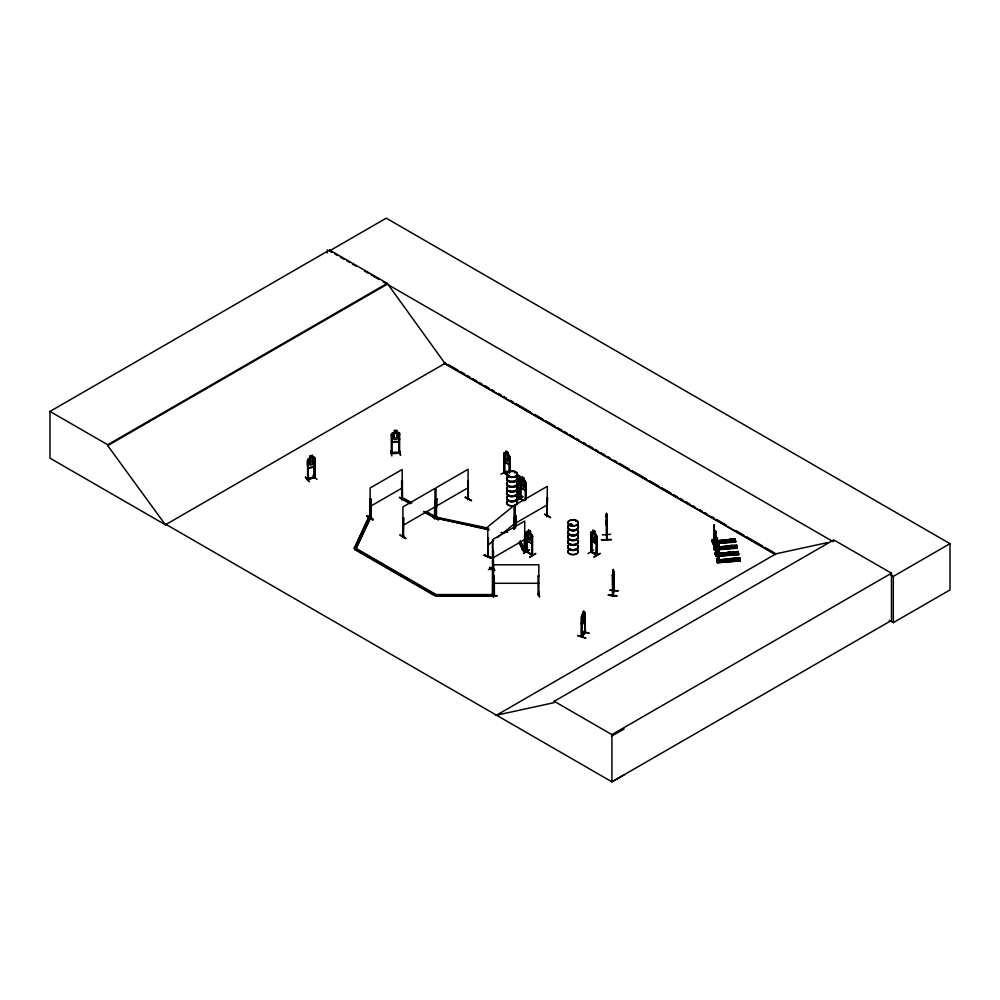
<?xml version="1.0" encoding="UTF-8"?>
<svg xmlns="http://www.w3.org/2000/svg" width="1000" height="1000" viewBox="0 0 1000 1000"><rect width="100%" height="100%" fill="white"/><g stroke="black" fill="none" stroke-linecap="round" stroke-linejoin="round"><path stroke-width="1.5" d="M582.013 635.75L581.3 635.975M714.538 533.612L714.163 524.925L714.275 542.2L713.775 540L714.45 542.188M715.85 531.875L715.438 531.1L715.775 548.35L715.312 546.087L715.55 546.712M715.775 535.788L715.95 548.337L715.487 546.475M717.312 537.725L717.337 554.75C716.25 551.812 716.65 549.25 717.038 540.6M718.65 543.95L718.838 560.962L718.438 548.625M718.838 545.913L719.013 560.95C717.913 556.725 716.388 560.025 717.425 559.462M712.9 540.7L713.388 540.075M715.788 549.012L737.062 547.288L737.225 548.225L714.412 550.037L714.312 546.188L714.912 546.462M715.263 546.312L715.375 534.812M712.6 540.65L712.588 540.725M712.9 543.638L712.825 540.025L712.862 540.712M713.863 540.062L713.938 524.95M713.55 540.562L712.9 540.3M715.238 534.425L715.525 531.163M715.55 534.163L715.612 531.075M715.575 553L715.875 552.575M716.75 542.425L716.95 537.812M717.125 559L717.425 562.388L740.212 560.538M718.25 547.987L718.825 543.938M718.425 559.312L718.45 544.288M314.163 459L314.337 477.688L314.163 459L314.85 458.8L314.812 477.287L307.362 479.475L308.2 478.812M314.4 477.65L314.088 476.825L314.925 476.6M613.562 579.775C615.25 566.538 610.487 597.1 613.562 579.738M606.4 523.65L606.875 527.45L607.05 525.662M608.375 595.2L616.725 596.15M608.387 594.9L616.788 595.6M616.725 596.2L608.375 595.237M715.075 546.3L714.513 546.65M606.25 534.688L606.925 539.538M606.675 535.138L606.812 514.938L606.987 539.562M606.888 539.087L607.275 520.988M716.875 553.125L716.975 543.138M717.475 545.95L717.188 537.987M612.587 583.513L612.362 575.65L613.475 570.6L613.513 591.15M606.825 523.05L606.712 524.062L606.362 519.95M612.863 573.288L612.775 571L612.45 595.575L612.863 594.438M584.663 621.388C586.888 613.175 581.912 629.8 581.3 622.987M716.8 552.85L717.513 554.738L717.412 546.175M713.888 528.038L714 540.275M577.612 635.638C590.262 639.212 587.337 638.875 577.625 635.325M607.312 539.438L606.475 513.337L606.663 515.837M492.912 550.9L492.837 569.875C491.087 568.575 494.6 569.225 492.638 569.312M492.413 595.6L492.5 539.75M508.638 476.15L509.125 475.513L509.875 476.1M509.538 476.225L509.263 475.562M515.175 472.275L514.65 472.775L515.112 472.262M514.925 472.512L514.612 472.575M570.65 524.725L569.75 524.412L571.038 524.587M575.763 521.15L576.4 521.525L575.975 520.975M576.538 521.337L575.8 521.337M484.113 555.438C491.55 555.45 495.737 561.575 484.387 555.225M484.35 554.9L491.3 557.7M613.188 569.412L613.387 571.775M612.987 572.112L613.1 570.95M612.863 576.613L612.788 595.588L614.075 590.8L612.587 594.55M614 572.3L613.913 591.225M618.088 590.988L609.675 590.237L618.075 590.712M612.788 578.312L613.175 572.575L612.812 595.5M612.463 595.525L613.862 590.8M613.7 590.775L613.675 590.112M715.475 534.188L715.475 537.463M366.8 516.287C369.562 514.212 379.65 525.312 366.8 516.287L372.85 519.712M367.075 516.087L373.125 519.525M405.637 538.675C402.312 536.725 393.913 531.413 405.962 538.112M439.087 518.987L438.775 519.562L433.938 516.788M494.225 570.6L489.688 567.288L494.562 570.025M315 463.675L314.163 466.112C306.675 472.062 306.337 463.088 308.4 458.688L310.138 458.237L308.975 459.412L308.975 463.663L310.225 465.112L312.55 464.438L313.788 462.262L313.788 458.013L312.55 457.612L312.587 455.188L310.1 455.913L310.1 458.188M505.988 451.238L505.988 453.512L503.875 453.113L504.487 461.838L509.113 464.5L509.8 462.537M509.113 464.5L509.862 462.6M526.475 538.212L527.075 540.825L531.775 543.462L532.45 541.587M525.25 490.35L525.925 488.387L525.312 490.312L520.588 487.7L525.262 490.213M596.213 543.513L596.9 541.638L596.15 543.55L591.475 540.913L590.862 538.3M308.2 479.487L308.263 460.938L307.438 460.988L308.263 460.938M315.062 476.75L314.262 477.013M305.425 477.362L309.363 481.763L305.45 477.038M394.162 432.725L391.4 433.775L392.25 442.075L398.738 441.525L399.675 439.188M582.55 614.637L581.875 616.112L581.987 636.462L581.337 635.988M725.113 540.725C729.287 539.575 723.75 542.938 725.85 540.2M727.85 547.375L726.6 546.675M726.538 547.15L727.837 546.375L728.062 547.5M728.175 553.5C731.25 553.325 728.863 554.8 728.162 553.088M729.8 560.025L729.675 559.288M731.488 559.562C730.225 561.8 728.763 557.775 731.287 559.35M506.9 471.012L500.95 474.188M523.488 553.475L529.513 549.725L523.538 553.188M517.013 500.363L522.975 496.875M587.925 553.625L593.612 550.025M581.613 636.3L585.112 632.2M584.738 632.15L585.375 631.788L585.112 632.388M585.112 632.875L585.075 613.925L585.337 632.562L581.613 636.838L581.688 635.65M370.588 557.35L354.312 548.05L368.963 516.462L370.712 516.712M354.312 548.625L368.325 518.413M492.663 594.55L436.012 594.55L355.9 548.3L354.738 549.55L355.9 548.875L370.925 517.025M355.9 548.875L370.712 517.388M390.562 450.763L391.85 455.962M517.7 496.775L518.387 497.137M518.325 497.1L517.712 496.95M518.325 485.438L518.312 497.812L518.538 486.863M520 488.013L519.925 498.8L524.138 500.688M520.825 498.363L520.2 497.962M591.688 551.55L590.862 551.35L591.538 551.737M592.913 532.625L591.925 532.812L591.925 537.062L592.913 539.45L594.775 540.5L595.775 539.237L595.775 534.987L594.775 533.675L596.9 535.525L596.912 555.475L590.85 552.05L590.862 532.2L592.85 532.513M591.475 533.875L590.925 533.562L591.675 533.75L591.688 552.225M596.337 555.175L596.512 536.5L597.112 555.35L591.225 551.962M504.738 472.463L503.862 472.975L504.625 472.4M493.363 591.812L493.363 597.013M493.4 597L493.4 591.775M526.425 551.925L527.325 552.137L527.25 538.25M530.475 533.538L532.45 535.475L532.45 555.375L531.788 555.05L532.562 554.487M531.763 555.013L532.05 542.562M527.2 531.712L526.538 532.175L526.712 551.812L532.663 555.25L532.263 554.663M712.25 541.213L712.3 539.837L714.663 539.837L712.3 539.837M735.225 540.125L712.312 541.462M735.05 545.625L713.737 547.35L713.8 545.975L716.15 545.975L713.8 545.975M713.737 547.35L736.562 545.337L736.712 546.263M726.05 546.838L713.888 547.663M718.863 549.188L737.15 547.762L714.388 549.775L713.8 547.188L713.938 548.125L726.087 547.137M717.663 552.2L715.35 552.388L715.3 553.75L738.125 551.512L735.812 551.938M738.15 552.163L715.45 554.062M739.788 558.888L739.638 557.95L716.812 559.963L716.862 558.6L719.225 558.6L716.862 558.6M738.238 558.713L716.988 560.7M717.275 558.362L717.3 561.875L740.125 559.913L740.288 560.837L717.5 562.7L740.288 560.837M735.138 539.763L735.062 538.962L732.75 539.388M735.562 541.15L735.725 542.087L712.925 543.888L712.775 543L735.562 541.15L712.775 543.162L712.35 540.988M713.8 541.087L735.062 539.2L712.275 541.05L712.85 543.625L735.662 541.388L715.85 543.175M736.525 545.45L734.25 545.525M736.637 545.9L713.9 547.825M737.025 547.45L718.775 548.85M737.175 547.888L736.562 545.1M738.188 552.312L715.45 554.225M738.275 552.675L715.487 554.487L738.288 552.688L738.125 551.75L715.337 553.6L715.95 556.025L738.737 554.338L736.4 554.362L735.812 551.7M740.125 559.913L740.25 560.538L717.412 562.312M401.763 499.038L402.425 498.65L401.613 498.812M403.237 536.112L403.65 517.975L402.912 518.175L403.65 517.975M436.788 498.85L436.037 499.05L436.788 498.85L436.375 516.987M467.688 498.837L468.35 498.45L467.475 498.725M468.137 498.338L467.738 499.525L468.075 480.55L467.688 499.513L468.35 499.125M493.5 568.438L492.638 568.638L493.512 568.562M712.387 540.288L712.712 539.612L712.575 540.513M715.438 552.837C716.562 551.65 715.312 555.037 715.763 554.175M488.888 529.9L435.938 518.062L436.5 517.163L487.938 528.1M435.938 518.638L436.575 498.725M399.663 452.912C394.712 453.95 389.637 453.6 392.075 452.887M399.625 452.275L398.688 452.137L399.625 452.062M396.925 432.5L399.675 433.062L399.575 452.912L398.688 452.812L399.625 452.738M488.188 555.513L487.975 556.013M581.875 620.363L582.513 621.462L583.675 620.125L584.3 617.587L583.675 613.3L584.637 612.312M581.688 617.825L581.6 636.8M581.65 631.05L589.075 633.425M493.5 593.812L494.4 594.7L494.3 576.025L493.537 576.025L494.3 576.025M538.025 594.05L538.938 594.025L538.175 593.8M538.088 576.025L538.85 576.2L538.088 576.025L538.088 594.75L538.913 594.5L538 594.7L538.938 594.7L538.763 593.8M433.038 515.538L439.1 519.362L434.025 516.475M728.35 547.075L726.538 546.95M731.425 559.7L729.987 559.925M391.287 452.962C409.625 453.162 390.062 450.875 392.188 453.537M370.138 517.688L370.112 488L402.15 469.5L402.425 499.387L402.425 498.65M370.825 517.6L370.863 499.038L370.112 499.237L370.863 499.038M402.362 480.863L401.763 499.712L401.613 481.05L402.362 480.863L402.362 499.425L401.55 499.588L401.65 498.825M402.938 536.625L402.912 506.925L434.95 488.425L435.163 518.362L434.95 499.675L434.35 518.525L435.238 518.288L434.35 518.525M424.025 511.35L434.712 517.525L436.85 516.838M424.025 511.938L434.712 518.1L436.863 517.337M467.475 499.4L468.137 499.012L468.075 469.3L436.037 487.8L435.975 517.587L426.538 511.45M468.338 499.2L468.288 480.662M547.375 515.363L546.8 516.337M546.987 516.512L547.312 497.575L546.712 516.425L547.587 516.163M492.738 569.225L493.45 569.1L493.45 550.575M524.412 550.538L525.025 550.188L524.15 550.45M524.237 551.038L525.037 550.887L524.75 532.275L524.15 551.125L524.812 550.737M581.562 636.35L585.075 632.188M488.225 537.688L488.025 556.688L488.475 537.788M513.663 529L514.1 516.75L514.338 528.737M513.9 529.087L514.338 516.85M487.788 545.312L493.762 540.462M497.35 537.562L514.1 524.012M547.525 515.588L546.775 515.638M569.8 524.575L570.487 524.475M570.6 524.925L570.025 525.175M585.075 632.863L585.05 612.575M528.513 530.125L528.513 532.55L528.438 530.163L530.475 531.263L531.337 539.188L530.35 540.438L528.513 539.375L527.525 536.987L527.525 532.737L528.513 532.4L527.163 531.625L526.475 532.112L526.538 551.987M520.037 478.95L522.025 479.263L521.038 479.613M520.037 479.05L520.7 478.587L525.262 481.188M494.275 594.712L493.45 594.525L494.375 594.725M538.025 594.725L538.175 594.05M591.487 531.737L596.175 534.388L596.775 541.625M594.775 542.775L594.913 531.312L592.913 530.35M591.475 540.913L590.925 538.263M726.725 546.737L728.413 546.987M728.288 553.15L729.975 553.4M729.8 559.362L730.662 559.15M405.675 500.788L399.637 497.35M370.112 517.737L370.925 517.513L370.312 517.9L370.325 499.363M434.613 517.975L435.238 517.612L434.613 518.65L435.163 499.787M432.425 516.275L438.137 519.538M465.225 497.35L471.6 500.6L465.55 497.15M403.713 535.763L403.162 536.125M402.912 536.675L403.738 536.475M403.65 536.475L403.1 536.838L403.113 518.288M522.025 476.987L522.025 479.412L522.025 476.987L524.012 478.113L524.875 481.788L524.875 486.037L523.875 487.3L522.025 486.238M524.012 478.113L523.875 480.475L525.925 482.362L526.138 498.975M525.925 482.362L525.925 499.1M525.375 483.375L526.138 483.562L525.375 483.375L525.375 500.325M518.288 497.775L517.987 485.012M516.7 498.413L521.512 495.675M517.038 498.988L521.812 496.175L521.475 495.613M520.612 498.675L524.35 500.562M520.538 498.488L520.612 499.15L520.763 488.2M515.812 515.763L515.812 526.163M546.925 516.55L547.525 497.7M544.788 514.188L550.5 517.438M546.775 516.388L547.525 516.2M525.025 550.862L524.35 551.25L524.963 532.388M521.888 549.075L527.938 552.137M597.05 536.812L596.3 536.625M596.237 554.612C601.1 555.475 582.638 547.913 596.75 554.75M596.237 555.087L596.512 536.5M594.075 557.087L600.087 553.663M600.037 553.337L594.038 556.788M166.15 524.462L165.5 524.85L50 458.162L50 411.438L329.55 250.037L387.262 283.35L444.975 363.4L775.4 554.175M329.55 250.037L329.55 250.9L386.238 218.175L950 543.663L950 589.913L893.312 622.638L889.262 620.288M50 411.438L107.713 444.75L387.262 283.35M624.15 774.85L611.912 781.825L166.075 524.425L165.413 524.8L107.713 445.613L387.262 284.212M165.413 524.8L445.625 363.025M370.112 506.5L402.15 488M409.338 503.45L402.663 499.025L403.837 498.35L411.85 502.975M402.663 499.6L403.837 498.925L410.513 502.775M504.125 454.312L504.175 472.788M507.887 452.262L508.738 460.188L507.762 461.438L505.913 460.375L504.938 457.987L504.938 453.738L505.913 453.55L505.913 451.125L507.887 452.262L507.887 454.538L509.1 455.312L504.513 452.663L503.95 453.175L503.913 473.013L508.025 475.312M503.875 459.212L504.55 461.8L509.188 464.462M509.8 456.512L509.1 455.312M509.25 472.938L509.462 457.4L510 471.587M510 457.713L509.25 457.525M402.912 525.438L434.95 506.938M436.037 506.3L468.075 487.8M517.725 477.325L517.85 475.125M516.362 485.712L521.05 488.35L521.663 480.35L519.625 478.5L519.763 476.15L520.675 484.038L519.7 485.288L517.85 484.225L516.875 481.838L516.875 477.587L517.85 477.4M521.038 479.162L516.375 476.55L517.788 477.438L517.788 475.012L519.763 476.15M515.275 523.337L547.312 504.837M527.163 531.625L532.388 535.513L532.362 555.375L526.763 551.788M526.712 533.312L527.25 552.125M492.7 558.038L524.75 539.538M531.838 536.525L532.6 536.712L531.838 536.525L531.838 555.087M527.075 540.825L531.775 543.462M354.738 548.975L434.85 595.225L436.012 594.55L436.012 596.075L492.663 596.075L492.788 576.712M354.738 549.55L434.85 595.8L436.012 595.125L492.663 595.125M526.75 551.138L526.925 552.25M531.775 554.5L527.112 551.8L532.45 554.7M529.875 557.188C536.275 553.587 539.388 551.038 529.637 557.038M495.85 715.575L776.062 553.787L827.688 542.562M496.5 715.188L554.212 702.638L554.212 701.3L833.763 539.9L891.475 573.212L891.475 620.425L611.912 781.825L611.912 734.613L891.475 573.212M833.763 541.237L833.112 541.625L383.237 281.887M890.638 574.837L893.312 576.388L950 543.663M611.912 735.962L624.15 728.988M488.113 556.625L488.025 538.15M308.225 479.5L308.125 460.788M370.525 517.425L368.963 516.462M370.45 517.863L370.363 517.188M436.287 517.663L436.25 499.162M403.45 517.863L403.512 536.325M547.188 516.075L547.312 486.337L515.275 504.837L515.275 527.962M524.7 550.775L524.75 521.038L492.7 539.538L492.8 569.975M716.862 540.612L716.938 538.088M370.562 517.438L370.65 498.925M314.3 459.15L314.85 458.8M313.062 475.163L316.988 479.425M307.362 478.837L314.088 477.038M312.638 457.512L315.125 457.6L314.95 477.525L307.538 479.675L307.675 478.963M308.438 458.725L314.237 457.05M307.65 461.925L315.138 459.762M509.263 476.362L508.413 476.3M570.087 524.312L569.525 524.95M314.088 476.85L308.012 478.587L308.2 479.263M524.4 550.575L523 550.763L519.338 542.863M712.95 540.5L713.85 540.562M517.925 496.625L518.2 497.775M520.15 498.65L520.212 487.887M591.075 551.237L591.475 552.375M596.45 554.3L596.825 555.475M307.613 479.65L307.613 459.725M519.338 542.288L523 550.188L524.6 549.938L524.412 551.213M538.825 594.712L538.85 564.788L493.537 564.788L493.625 594.75C492.05 593.375 495.875 594.312 493.475 594.05M399.35 497.45L405.387 500.863M465.275 497.25L471.325 500.7M432.15 516.375L438.2 519.825M544.513 514.288L550.55 517.7M392.287 432.887L398.713 432.35M391.3 434.938L392.1 435.05L391.3 434.938L391.375 453.625M398.775 434.312L399.575 434.412L398.775 434.312L398.913 453.025L398.825 452.35M392.25 442.075L398.738 441.525M399.025 450.4L400.325 455.188M715.95 533.275L715.713 532.238M724.538 540.05L726.85 539.625L727.438 542.05M728.9 539.462C730.987 545.65 726.6 537.438 731.213 539.275L731.8 541.938L731.213 539.275M712.35 541.6L733.675 539.95M733.713 540.25L712.438 541.975L712.275 541.05M712.85 542.075C718.875 541.225 709.775 544.225 712.712 539.612M712.825 543.462L735.688 541.788M714 547.788L714 545.763L714.3 546.65M713.875 546.425L714.05 546.587M726.025 546.188L728.337 545.763L728.925 548.188M730.4 545.6C732.487 551.788 728.088 543.575 732.712 545.413L733.3 548.075L732.712 545.413M729.038 546.512L735.163 546.1M729.112 546.85L735.2 546.4M714.338 548.225L716.7 548.225L714.175 548.525L714.2 545.75M717.712 552.388L715.35 552.388M727.588 552.362L729.9 552.175C732.862 556.087 726.087 555.487 727.588 552.6M731.95 552.013C734.038 558.2 729.65 549.987 734.262 551.825L734.862 554.487L734.262 551.825M715.95 554.825L718.263 554.637L718.263 555.837M732.55 554.438L734.862 554.25M738.775 554.637L715.975 556.438L715.825 555.55L738.612 553.7L738.763 554.587M729.1 558.812L731.413 558.375L732 560.812M733.462 558.212C735.55 564.412 731.162 556.2 735.775 558.025L736.375 560.7L735.775 558.025M737.325 558.138L739.638 557.712L740.225 560.388L718.812 561.75M716.912 560.388L739.638 557.712M716.888 560.275L739.75 558.587L716.963 560.438L717.075 558.375M718.512 560.575L738.275 559.012M717.412 560.837L719.775 560.837L717.25 561.15M508.587 476.3L509.275 476.312M591.175 551.938L590.988 532.225M504.513 472.612L503.837 472.25M606.962 518.25L606.962 519.625L606.3 514.525L606.362 535.212M606.4 523.675L606.325 520.925M602.2 534.862L610.662 534.325M611.413 539.55C595.662 539.738 600.2 539.963 611.413 539.625M399.538 452.075L399.5 452.975M488.4 569.45L494.062 569.3M488.4 595.337L496.9 595.962L488.4 595.4M488.4 595.712L496.9 595.7M538.913 591.775L539.438 597.062L538.975 591.8M493.537 583.288L538.85 583.288M436.012 595.5L492.663 595.5M434.95 517.5L434.562 518.162M493.237 568.962L493.237 550.462M612.5 574.312L612.35 575.675M726.1 540.388L726.85 540.712M354.312 548.05L355.9 548.3M504.575 531.638L507.612 532.288M438.013 518.062L459.2 522.575M462.225 523.212L472.812 525.462M475.838 526.112L481.887 527.4M484.913 528.038L487.938 528.688M435.938 518.062L488.888 529.325M500.988 532.475L504.012 533.112M606.625 534.725L606.888 538.787M399.45 450.312L400.712 455.175M581.65 615.538L583.8 610.925L583.763 613.325M581.987 635.875L585.375 631.788M484.312 555.237L491.325 558.05M594.913 531.312L592.85 530.225L592.913 541.725M592.913 533.375L594.775 534.425M592.913 537.625L594.775 538.675M591.587 540.825L596.175 543.413M516.337 476.025L518.325 477.962M517.6 476.812L516.275 476.062L517.263 477.388M522.7 496.775L517.062 500.075M520.212 498.688L523.175 500.375M520 498.8L522.962 500.487M434.225 516.538L439.062 519.3M489.688 567.575L494.513 570.337M489.637 567.65L494.8 570.538M329.55 250.9L332.238 252.45M334.925 254L337.612 255.55M340.288 257.1L344.312 259.425M347 260.975L349.688 262.525M352.375 264.075L356.4 266.4M364.45 271.05L368.475 273.375M371.163 274.925L379.212 279.562M448.325 364.575L457.762 370.025M460.462 371.587L464.513 373.925M467.2 375.475L469.9 377.038M472.6 378.587L476.65 380.925M479.35 382.488L482.038 384.05M484.738 385.6L488.787 387.938M491.488 389.5L494.175 391.05M498.225 393.387L500.925 394.95M503.625 396.5L506.312 398.062M510.363 400.4L513.062 401.95M515.763 403.512L530.6 412.075M534.637 414.412L542.737 419.087M545.425 420.637L554.875 426.087M557.562 427.65L561.613 429.988M564.312 431.538L567.013 433.1M569.712 434.663L573.75 436.987M576.45 438.55L579.15 440.112M583.188 442.438L585.887 444M588.587 445.562L592.638 447.9M595.337 449.45L598.025 451.012M600.725 452.562L604.775 454.9M607.475 456.463L610.163 458.013M614.212 460.35L616.912 461.912M619.612 463.462L629.05 468.913M631.75 470.475L646.587 479.038M649.275 480.6L658.725 486.05M661.413 487.6L670.863 493.062M673.55 494.613L677.6 496.95M680.3 498.512L683 500.062M685.7 501.625L689.737 503.963M692.438 505.513L695.138 507.075M699.175 509.412L701.875 510.962M704.575 512.525L707.275 514.075M711.325 516.413L714.013 517.975M716.712 519.525L726.15 524.987M735.6 530.438L743.688 535.1M746.388 536.663L762.575 546M765.263 547.562L774.712 553.013M444.087 363.275L775.6 554.675M507.062 474.038L504.513 472.8L508.025 474.825M504.125 472.812L507.062 474.513M528.513 530.275L530.35 531.337M426.538 512.025L435.875 517.425M402.663 499.025L410.675 503.65M373.263 558.9L422.663 587.413M425.325 588.962L436.012 595.125M554.212 701.3L611.912 734.613M613.525 591.225L613.562 570.612M570.725 524.65L569.875 524.925M585.013 612.65L584.575 612.188L581.213 616.85L581.3 636.763M729.912 553.263L728.913 552.75L728.1 553.55M310.1 455.913L310.225 458.288M315.125 463.713L314.275 466.238L308.375 467.875L307.613 465.825M584.712 632.8L584.688 632.075M607.263 539.1L607.05 519.6M725.05 540.812L726.912 540.662M520.325 540.725L524.6 549.938M520.325 541.3L523.375 547.875M487.775 556.525L487.788 526.812L514.1 505.513L514.1 528.638M391.4 439.875L392.325 441.987M581.487 631.213L589.038 633.138M735.062 538.962L735.662 541.625M738.125 551.512L738.713 554.175L715.95 556.188L715.763 552.163M732.75 539.15L733.35 541.575M734.25 545.288L734.837 547.712M737.325 557.9L737.913 560.325M724.538 539.812L725.125 542.238M726.025 545.95L726.612 548.375M729.1 558.562L729.688 561M718.263 554.637L718.213 555.4M715.163 542.85L714.613 539.65M716.15 546.95L716.65 549L714.338 549.188L713.838 547.137M719.225 559.562L719.725 561.613M714 545.763L714.175 546.5M715.562 552.175L715.738 552.913M712.712 541.625L712.887 542.375M714.2 547.775L714.388 548.513M717.275 560.388L717.45 561.125M715.4 553.538L715.9 555.588M716.912 559.75L717.412 561.8M716.862 559.8L717.463 562.225M526.6 538.2L527.2 540.75M612.575 579.113L612.788 580.138L613.275 569.425M718.7 544.2L718.838 545.588M606.562 513.337L606.8 514.963M606.475 516.5L606.712 518M606.475 520.75L606.712 522.25M606.312 523.65L606.875 527.45M717.337 561.75L717.5 562.688M715.337 553.6L715.5 554.525M496.9 595.662L488.4 595.7M893.312 576.388L893.312 622.638M719.725 560.65L719.775 562.038L719.175 558.413M716.65 548.038L716.7 549.425M716.112 545.788L716.112 547M715.163 541.888L715.2 543.288M712.5 539.625L712.5 541.65M591.675 533.75L591.737 552.288M525.588 483.25L525.588 500.213M520.55 486.788L520.612 499.15M517.775 485.125L517.775 497.537M516.025 515.875L516.025 526.275M515.475 516.2L515.475 528.075M509.8 456.475L509.8 471.712M509.462 463.562L509.462 472.812M504.663 460.8L504.513 473.288L504.45 454.75M392.062 434.875L392.025 453.6M327.287 249.862L327.287 252.925M107.713 444.75L107.713 445.613M516.587 482.4A5.375 3.1 0 0 1 511.938 487.062A5.375 3.1 0 0 1 507.287 482.4M516.525 482.725A5.288 3.05 0 0 1 511.938 487.3A5.288 3.05 0 0 1 507.362 482.725M516.538 486.812A5.312 3.062 0 0 1 511.938 491.413A5.312 3.062 0 0 1 507.337 486.812M516.538 487A5.312 3.062 0 0 1 511.938 491.587A5.312 3.062 0 0 1 507.337 487M516.587 477.3A5.375 3.1 0 0 1 511.938 481.95A5.375 3.1 0 0 1 507.287 477.3M516.525 481.875A5.288 3.05 0 0 1 511.938 486.45A5.288 3.05 0 0 1 507.362 481.875M516.525 477.625A5.288 3.05 0 0 1 511.938 482.2A5.288 3.05 0 0 1 507.362 477.625M516.587 482.137A5.375 3.1 0 0 1 511.938 486.8A5.375 3.1 0 0 1 507.287 482.137M516.587 477.038A5.375 3.1 0 0 1 511.938 481.688A5.375 3.1 0 0 1 507.287 477.038M516.525 476.763A5.3 3.062 0 0 1 511.938 481.35A5.3 3.062 0 0 1 507.35 476.763M516.587 496.95A5.375 3.1 0 0 1 511.938 501.613A5.375 3.1 0 0 1 507.287 496.95M516.525 497.275A5.288 3.05 0 0 1 511.938 501.85A5.288 3.05 0 0 1 507.362 497.275M516.512 501.25A5.275 3.05 0 0 1 511.938 505.825A5.275 3.05 0 0 1 507.362 501.25M516.5 487.475A5.263 3.038 0 0 1 511.938 492.038A5.263 3.038 0 0 1 507.375 487.475M516.538 501.375A5.312 3.062 0 0 1 511.938 505.975A5.312 3.062 0 0 1 507.337 501.375M516.538 487.188A5.312 3.062 0 0 1 511.938 491.788A5.312 3.062 0 0 1 507.337 487.188M516.587 491.85A5.375 3.1 0 0 1 511.938 496.5A5.375 3.1 0 0 1 507.287 491.85M516.525 496.425A5.288 3.05 0 0 1 511.938 501A5.288 3.05 0 0 1 507.362 496.425M516.525 492.175A5.288 3.05 0 0 1 511.938 496.75A5.288 3.05 0 0 1 507.362 492.175M516.587 496.688A5.375 3.1 0 0 1 511.938 501.35A5.375 3.1 0 0 1 507.287 496.688M516.587 491.587A5.375 3.1 0 0 1 511.938 496.238A5.375 3.1 0 0 1 507.287 491.587M516.525 491.312A5.3 3.062 0 0 1 511.938 495.9A5.3 3.062 0 0 1 507.35 491.312M577.7 531.05A5.375 3.1 0 0 1 573.05 535.7A5.375 3.1 0 0 1 568.4 531.05M577.638 531.362A5.3 3.062 0 0 1 573.05 535.962A5.3 3.062 0 0 1 568.462 531.362M577.625 535.35A5.275 3.05 0 0 1 573.05 539.925A5.275 3.05 0 0 1 568.475 535.35M577.65 535.638A5.312 3.062 0 0 1 573.05 540.237A5.312 3.062 0 0 1 568.45 535.638M577.7 525.95A5.375 3.1 0 0 1 573.05 530.6A5.375 3.1 0 0 1 568.4 525.95M569.25 525.3A5.375 3.1 0 0 1 571.663 524.5M577.638 530.513A5.3 3.062 0 0 1 573.05 535.1A5.3 3.062 0 0 1 568.462 530.513M577.638 526.263A5.3 3.062 0 0 1 573.05 530.85A5.3 3.062 0 0 1 568.462 526.263M569.3 525.625A5.3 3.062 0 0 1 571.675 524.837M577.7 530.788A5.375 3.1 0 0 1 573.05 535.438A5.375 3.1 0 0 1 568.4 530.788M577.7 525.688A5.375 3.1 0 0 1 573.05 530.337A5.375 3.1 0 0 1 568.4 525.688M569.25 525.037A5.375 3.1 0 0 1 571.663 524.237M577.638 525.413A5.3 3.062 0 0 1 573.05 530A5.3 3.062 0 0 1 568.462 525.413M569.3 524.775A5.3 3.062 0 0 1 571.675 523.987M577.7 545.6A5.375 3.1 0 0 1 573.05 550.25A5.375 3.1 0 0 1 568.4 545.6M577.638 545.913A5.3 3.062 0 0 1 573.05 550.513A5.3 3.062 0 0 1 568.462 545.913M577.625 549.9A5.275 3.05 0 0 1 573.05 554.475A5.275 3.05 0 0 1 568.475 549.9M577.625 536.125A5.275 3.05 0 0 1 573.05 540.7A5.275 3.05 0 0 1 568.475 536.125M577.65 550.188A5.312 3.062 0 0 1 573.05 554.788A5.312 3.062 0 0 1 568.45 550.188M577.65 535.862A5.312 3.062 0 0 1 573.05 540.45A5.312 3.062 0 0 1 568.45 535.862M577.7 540.5A5.375 3.1 0 0 1 573.05 545.15A5.375 3.1 0 0 1 568.4 540.5M577.638 545.062A5.3 3.062 0 0 1 573.05 549.65A5.3 3.062 0 0 1 568.462 545.062M577.638 540.812A5.3 3.062 0 0 1 573.05 545.4A5.3 3.062 0 0 1 568.462 540.812M577.7 545.337A5.375 3.1 0 0 1 573.05 549.987A5.375 3.1 0 0 1 568.4 545.337M577.7 540.237A5.375 3.1 0 0 1 573.05 544.888A5.375 3.1 0 0 1 568.4 540.237M577.638 539.963A5.3 3.062 0 0 1 573.05 544.55A5.3 3.062 0 0 1 568.462 539.963M520.413 484.95L518.688 481.838L517.663 483.375L516.962 482.962L518.275 481.087L517.038 477.788L518.663 480.8C519.438 477.85 521.638 480.262 519.087 481.575L520.413 484.95M398.212 437.475L396.825 439.412L394.25 439.625L392.875 437.925L392.875 433.675L394.25 432.8L394.15 430.4L396.925 430.225L396.825 432.587L398.212 433.225L398.212 437.475M583.462 611.638L582.712 613.263L583.462 611.638M583.675 614.05L582.513 615.4L582.513 619.65L583.675 618.3L583.675 614.05M521.512 495.925L516.737 498.725L521.525 495.975M312.137 455.838L310.637 457.038L312.137 455.838M312.55 458.375L310.225 459.05L310.225 463.3L312.55 462.625L312.55 458.375M396.375 430.725L394.712 430.863L394.712 431.625L396.375 431.488L396.375 430.725M396.825 433.338L394.25 433.562L394.25 437.8L396.825 437.587L396.825 433.338M594.45 531.587L593.25 530.913L594.45 532.35L594.45 531.587M523.55 478.387L522.362 477.7L523.55 479.137L523.55 478.387M523.875 481.225L522.025 480.175L522.025 484.425L523.875 485.475L523.875 481.225M507.425 452.525L506.25 451.85L507.425 453.288L507.425 452.525M507.762 455.375L505.913 454.312L505.913 458.562L507.762 459.625L507.762 455.375M519.362 476.375L518.188 475.688L519.362 477.137L519.362 476.375M519.7 479.212L517.85 478.15L517.85 482.4L519.7 483.462L519.7 479.212M530.025 531.525L528.837 530.85L530.025 532.288L530.025 531.525M530.35 534.375L528.513 533.312L528.513 537.562L530.35 538.625L530.35 534.375M509.288 476.65A5.3 3.062 0 0 0 517.238 474A5.3 3.062 0 0 0 509.288 471.35A5.3 3.062 0 0 0 509.288 476.65M509.3 477.075A5.263 3.038 0 0 0 517.212 474.45A5.263 3.038 0 0 0 509.3 471.812A5.263 3.038 0 0 0 509.3 477.075M509.288 476.825A5.312 3.062 0 0 0 517.25 474.175A5.312 3.062 0 0 0 509.288 471.525A5.312 3.062 0 0 0 509.288 476.825M570.4 525.3A5.3 3.062 0 0 0 578.35 522.65A5.3 3.062 0 0 0 570.4 520A5.3 3.062 0 0 0 570.4 525.3M570.413 525.737A5.275 3.05 0 0 0 578.325 523.1A5.275 3.05 0 0 0 570.413 520.462A5.275 3.05 0 0 0 570.413 525.737"/></g></svg>
